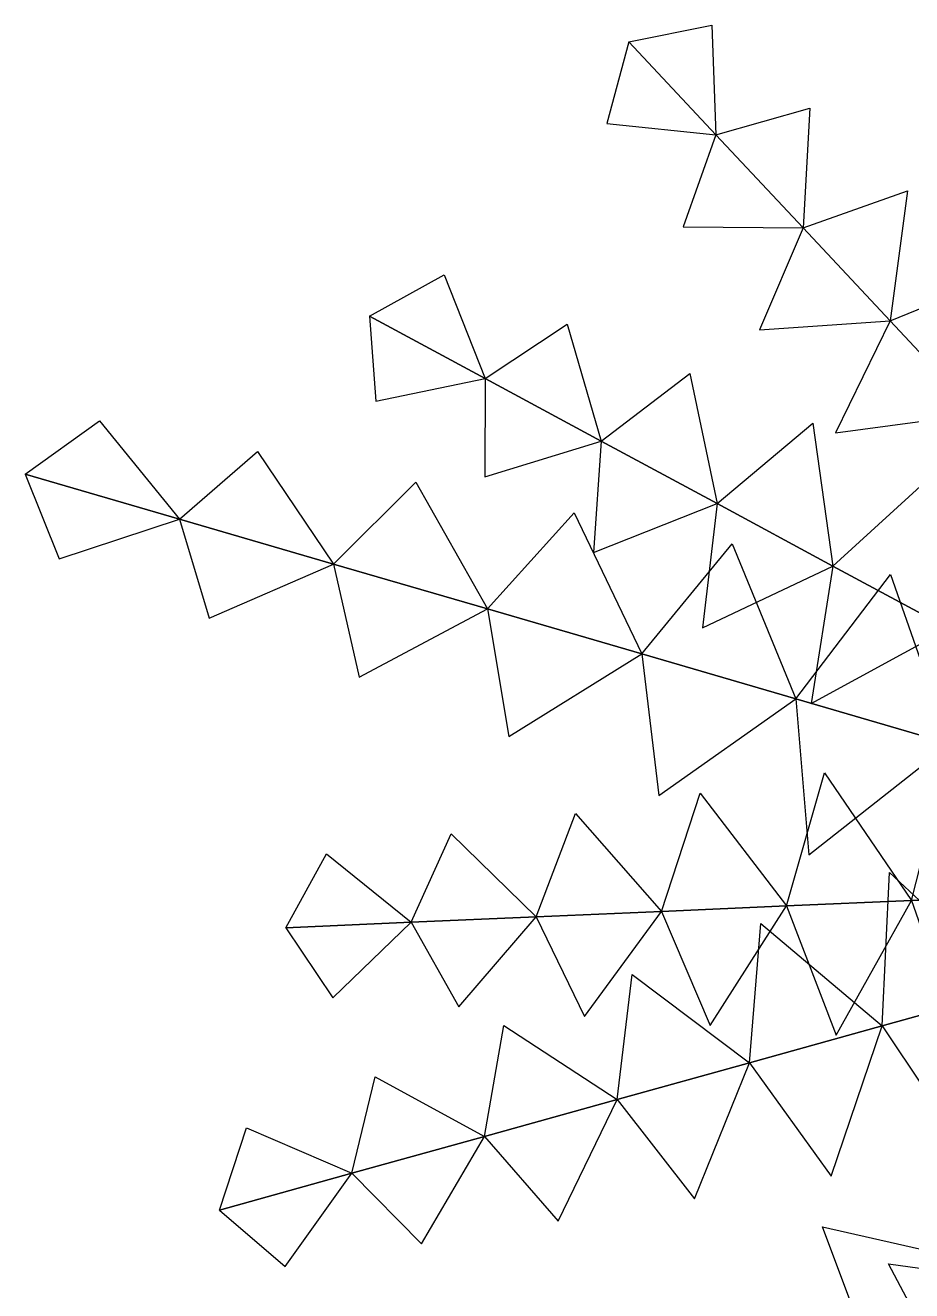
# Model space of a CAD drawing. Header units: metres. Extents: x -3.35 to 2.93, y -3.3 to 3.37.
# Drawn here: x -3.352 to -1.21, y -0.996 to 2.062 of the extents above; entities that cross this region are included whole.
import ezdxf

# ---------------------------------------------------------------- set-up
doc = ezdxf.new("R2010")
doc.units = ezdxf.units.M
doc.layers.add('XARCH', color=2, linetype='Continuous')

msp = doc.modelspace()

# ---------------------------------------------------------------- linework, layer by layer
at = {"layer": 'XARCH'}
for points in [[(-1.6825, 1.7969, 3.8697), (-1.8929, 2.0215, 2.968), (-1.6924, 2.0616, 3.188)], [(-1.6825, 1.7969, 3.8697), (-1.8929, 2.0215, 2.968), (-1.9461, 1.8241, 3.188)], [(-1.6825, 1.7969, 3.8697), (-1.8929, 2.0215, 2.968), (-1.8929, 2.0215, 3.003)], [(-1.4722, 1.5723, 4.6636), (-1.6825, 1.7969, 3.8697), (-1.456, 1.8615, 4.0324)], [(-1.4722, 1.5723, 4.6636), (-1.6825, 1.7969, 3.8697), (-1.7619, 1.575, 4.0324)], [(-1.4722, 1.5723, 4.6636), (-1.6825, 1.7969, 3.8697), (-1.6825, 1.7969, 3.9047)], [(-1.2619, 1.3476, 5.3496), (-1.4722, 1.5723, 4.6636), (-1.2195, 1.6613, 4.7688)], [(-1.2619, 1.3476, 5.3496), (-1.4722, 1.5723, 4.6636), (-1.5777, 1.326, 4.7688)], [(-1.2619, 1.3476, 5.3496), (-1.4722, 1.5723, 4.6636), (-1.4722, 1.5723, 4.6986)], [(-2.24, 1.208, 8.0358), (-2.52, 1.359, 7.941), (-2.3395, 1.4591, 7.8786)], [(-1.0516, 1.123, 5.9278), (-1.2619, 1.3476, 5.3496), (-0.9831, 1.4612, 5.3974)], [(-2.24, 1.208, 8.0358), (-2.52, 1.359, 7.941), (-2.5044, 1.1532, 7.8786)], [(-2.24, 1.208, 8.0358), (-2.52, 1.359, 7.941), (-2.52, 1.359, 7.976)], [(-1.0516, 1.123, 5.9278), (-1.2619, 1.3476, 5.3496), (-1.3935, 1.0769, 5.3974)], [(-1.0516, 1.123, 5.9278), (-1.2619, 1.3476, 5.3496), (-1.2619, 1.3476, 5.3846)], [(-1.96, 1.057, 8.0863), (-2.24, 1.208, 8.0358), (-2.0425, 1.3396, 7.9382)], [(-1.96, 1.057, 8.0863), (-2.24, 1.208, 8.0358), (-2.2414, 0.9707, 7.9382)], [(-1.96, 1.057, 8.0863), (-2.24, 1.208, 8.0358), (-2.24, 1.208, 8.0708)], [(-1.68, 0.906, 8.0925), (-1.96, 1.057, 8.0863), (-1.7455, 1.2201, 7.9535)], [(-2.9793, 0.8685, 5.4698), (-3.3518, 0.9771, 4.8222), (-3.1728, 1.1059, 4.9533)], [(-1.4, 0.755, 8.0544), (-1.68, 0.906, 8.0925), (-1.4485, 1.1006, 7.9246)], [(-1.68, 0.906, 8.0925), (-1.96, 1.057, 8.0863), (-1.9784, 0.7882, 7.9535)], [(-1.68, 0.906, 8.0925), (-1.96, 1.057, 8.0863), (-1.96, 1.057, 8.1213)], [(-2.6069, 0.76, 6.0216), (-2.9793, 0.8685, 5.4698), (-2.7904, 1.0317, 5.5477)], [(-1.12, 0.604, 7.9721), (-1.4, 0.755, 8.0544), (-1.1516, 0.9811, 7.8513)], [(-2.9793, 0.8685, 5.4698), (-3.3518, 0.9771, 4.8222), (-3.2701, 0.7723, 4.9533)], [(-2.9793, 0.8685, 5.4698), (-3.3518, 0.9771, 4.8222), (-3.3518, 0.9771, 4.8572)], [(-2.2345, 0.6514, 6.4776), (-2.6069, 0.76, 6.0216), (-2.4079, 0.9575, 6.0463)], [(-1.4, 0.755, 8.0544), (-1.68, 0.906, 8.0925), (-1.7154, 0.6057, 7.9246)], [(-1.4, 0.755, 8.0544), (-1.68, 0.906, 8.0925), (-1.68, 0.906, 8.1275)], [(-2.6069, 0.76, 6.0216), (-2.9793, 0.8685, 5.4698), (-2.9076, 0.6294, 5.5477)], [(-2.6069, 0.76, 6.0216), (-2.9793, 0.8685, 5.4698), (-2.9793, 0.8685, 5.5048)], [(-1.8621, 0.5428, 6.8376), (-2.2345, 0.6514, 6.4776), (-2.0255, 0.8833, 6.449)], [(-1.4897, 0.4343, 7.1018), (-1.8621, 0.5428, 6.8376), (-1.6431, 0.8091, 6.7558)], [(-2.2345, 0.6514, 6.4776), (-2.6069, 0.76, 6.0216), (-2.5452, 0.4864, 6.0463)], [(-2.2345, 0.6514, 6.4776), (-2.6069, 0.76, 6.0216), (-2.6069, 0.76, 6.0566)], [(-1.1173, 0.3257, 7.2702), (-1.4897, 0.4343, 7.1018), (-1.2606, 0.7348, 6.9668)], [(-1.12, 0.604, 7.9721), (-1.4, 0.755, 8.0544), (-1.4524, 0.4232, 7.8513)], [(-1.12, 0.604, 7.9721), (-1.4, 0.755, 8.0544), (-1.4, 0.755, 8.0894)], [(-1.8621, 0.5428, 6.8376), (-2.2345, 0.6514, 6.4776), (-2.1828, 0.3435, 6.449)], [(-1.8621, 0.5428, 6.8376), (-2.2345, 0.6514, 6.4776), (-2.2345, 0.6514, 6.5126)], [(-1.4897, 0.4343, 7.1018), (-1.8621, 0.5428, 6.8376), (-1.8204, 0.2006, 6.7558)], [(-1.4897, 0.4343, 7.1018), (-1.8621, 0.5428, 6.8376), (-1.8621, 0.5428, 6.8726)], [(-1.1173, 0.3257, 7.2702), (-1.4897, 0.4343, 7.1018), (-1.458, 0.0577, 6.9668)], [(-1.1173, 0.3257, 7.2702), (-1.4897, 0.4343, 7.1018), (-1.4897, 0.4343, 7.1368)], [(-0.9073, -0.0396, 6.7675), (-1.2097, -0.0528, 6.411), (-1.1192, 0.3042, 6.3418)], [(-1.2097, -0.0528, 6.411), (-1.5121, -0.066, 5.9484), (-1.4201, 0.2552, 5.936)], [(-1.5121, -0.066, 5.9484), (-1.8145, -0.0792, 5.3797), (-1.7209, 0.2063, 5.4241)], [(-1.8145, -0.0792, 5.3797), (-2.117, -0.0924, 4.7048), (-2.0218, 0.1573, 4.8061)], [(-2.117, -0.0924, 4.7048), (-2.4194, -0.1056, 3.9238), (-2.3227, 0.1084, 4.0819)], [(-2.4194, -0.1056, 3.9238), (-2.7218, -0.1188, 3.0367), (-2.6235, 0.0595, 3.2516)], [(-0.9609, -0.2669, 7.8745), (-1.2812, -0.3559, 8.0068), (-1.2634, 0.015, 7.7666)], [(-1.2097, -0.0528, 6.411), (-1.5121, -0.066, 5.9484), (-1.3924, -0.378, 5.936)], [(-1.2097, -0.0528, 6.411), (-1.5121, -0.066, 5.9484), (-1.5121, -0.066, 5.9834)], [(-0.9073, -0.0396, 6.7675), (-1.2097, -0.0528, 6.411), (-1.0885, -0.4005, 6.3418)], [(-0.9073, -0.0396, 6.7675), (-1.2097, -0.0528, 6.411), (-1.2097, -0.0528, 6.446)], [(-1.8145, -0.0792, 5.3797), (-2.117, -0.0924, 4.7048), (-2.0004, -0.3329, 4.8061)], [(-1.8145, -0.0792, 5.3797), (-2.117, -0.0924, 4.7048), (-2.117, -0.0924, 4.7398)], [(-1.5121, -0.066, 5.9484), (-1.8145, -0.0792, 5.3797), (-1.6964, -0.3554, 5.4241)], [(-1.5121, -0.066, 5.9484), (-1.8145, -0.0792, 5.3797), (-1.8145, -0.0792, 5.4147)], [(-2.4194, -0.1056, 3.9238), (-2.7218, -0.1188, 3.0367), (-2.6084, -0.2878, 3.2516)], [(-2.4194, -0.1056, 3.9238), (-2.7218, -0.1188, 3.0367), (-2.7218, -0.1188, 3.0717)], [(-2.117, -0.0924, 4.7048), (-2.4194, -0.1056, 3.9238), (-2.3044, -0.3103, 4.0819)], [(-2.117, -0.0924, 4.7048), (-2.4194, -0.1056, 3.9238), (-2.4194, -0.1056, 3.9588)], [(-1.2812, -0.3559, 8.0068), (-1.6014, -0.4449, 8.0929), (-1.5742, -0.1084, 7.8885)], [(-1.6014, -0.4449, 8.0929), (-1.9217, -0.5339, 8.1326), (-1.8849, -0.2319, 7.9641)], [(-0.9609, -0.2669, 7.8745), (-1.2812, -0.3559, 8.0068), (-1.0747, -0.6646, 7.7666)], [(-0.9609, -0.2669, 7.8745), (-1.2812, -0.3559, 8.0068), (-1.2812, -0.3559, 8.0418)], [(-1.9217, -0.5339, 8.1326), (-2.242, -0.6228, 8.1261), (-2.1956, -0.3553, 7.9935)], [(-1.2812, -0.3559, 8.0068), (-1.6014, -0.4449, 8.0929), (-1.4045, -0.7191, 7.8885)], [(-1.2812, -0.3559, 8.0068), (-1.6014, -0.4449, 8.0929), (-1.6014, -0.4449, 8.1279)], [(-1.6014, -0.4449, 8.0929), (-1.9217, -0.5339, 8.1326), (-1.7344, -0.7736, 7.9641)], [(-1.6014, -0.4449, 8.0929), (-1.9217, -0.5339, 8.1326), (-1.9217, -0.5339, 8.1676)], [(-2.242, -0.6228, 8.1261), (-2.5623, -0.7118, 8.0734), (-2.5063, -0.4788, 7.9766)], [(-1.9217, -0.5339, 8.1326), (-2.242, -0.6228, 8.1261), (-2.0642, -0.8281, 7.9935)], [(-1.9217, -0.5339, 8.1326), (-2.242, -0.6228, 8.1261), (-2.242, -0.6228, 8.1611)], [(-2.5623, -0.7118, 8.0734), (-2.8826, -0.8008, 7.9743), (-2.817, -0.6022, 7.9134)], [(-2.242, -0.6228, 8.1261), (-2.5623, -0.7118, 8.0734), (-2.3941, -0.8826, 7.9766)], [(-2.242, -0.6228, 8.1261), (-2.5623, -0.7118, 8.0734), (-2.5623, -0.7118, 8.1084)], [(-2.5623, -0.7118, 8.0734), (-2.8826, -0.8008, 7.9743), (-2.724, -0.9371, 7.9134)], [(-2.5623, -0.7118, 8.0734), (-2.8826, -0.8008, 7.9743), (-2.8826, -0.8008, 8.0093)], [(-1.0447, -0.9275, 7.1116), (-1.3059, -1.1593, 6.8738), (-1.4249, -0.8412, 6.7827)], [(-1.0447, -0.9275, 7.1116), (-1.3059, -1.1593, 6.8738), (-1.0041, -1.3151, 6.7827)], [(-1.0447, -0.9275, 7.1116), (-1.3059, -1.1593, 6.8738), (-1.3059, -1.1593, 6.9088)], [(-0.8862, -0.9834, 6.3374), (-1.1078, -1.2292, 5.8317), (-1.2656, -0.931, 5.8344)]]:
    msp.add_3dface(points, dxfattribs=at)

doc.saveas('drawing.dxf')
